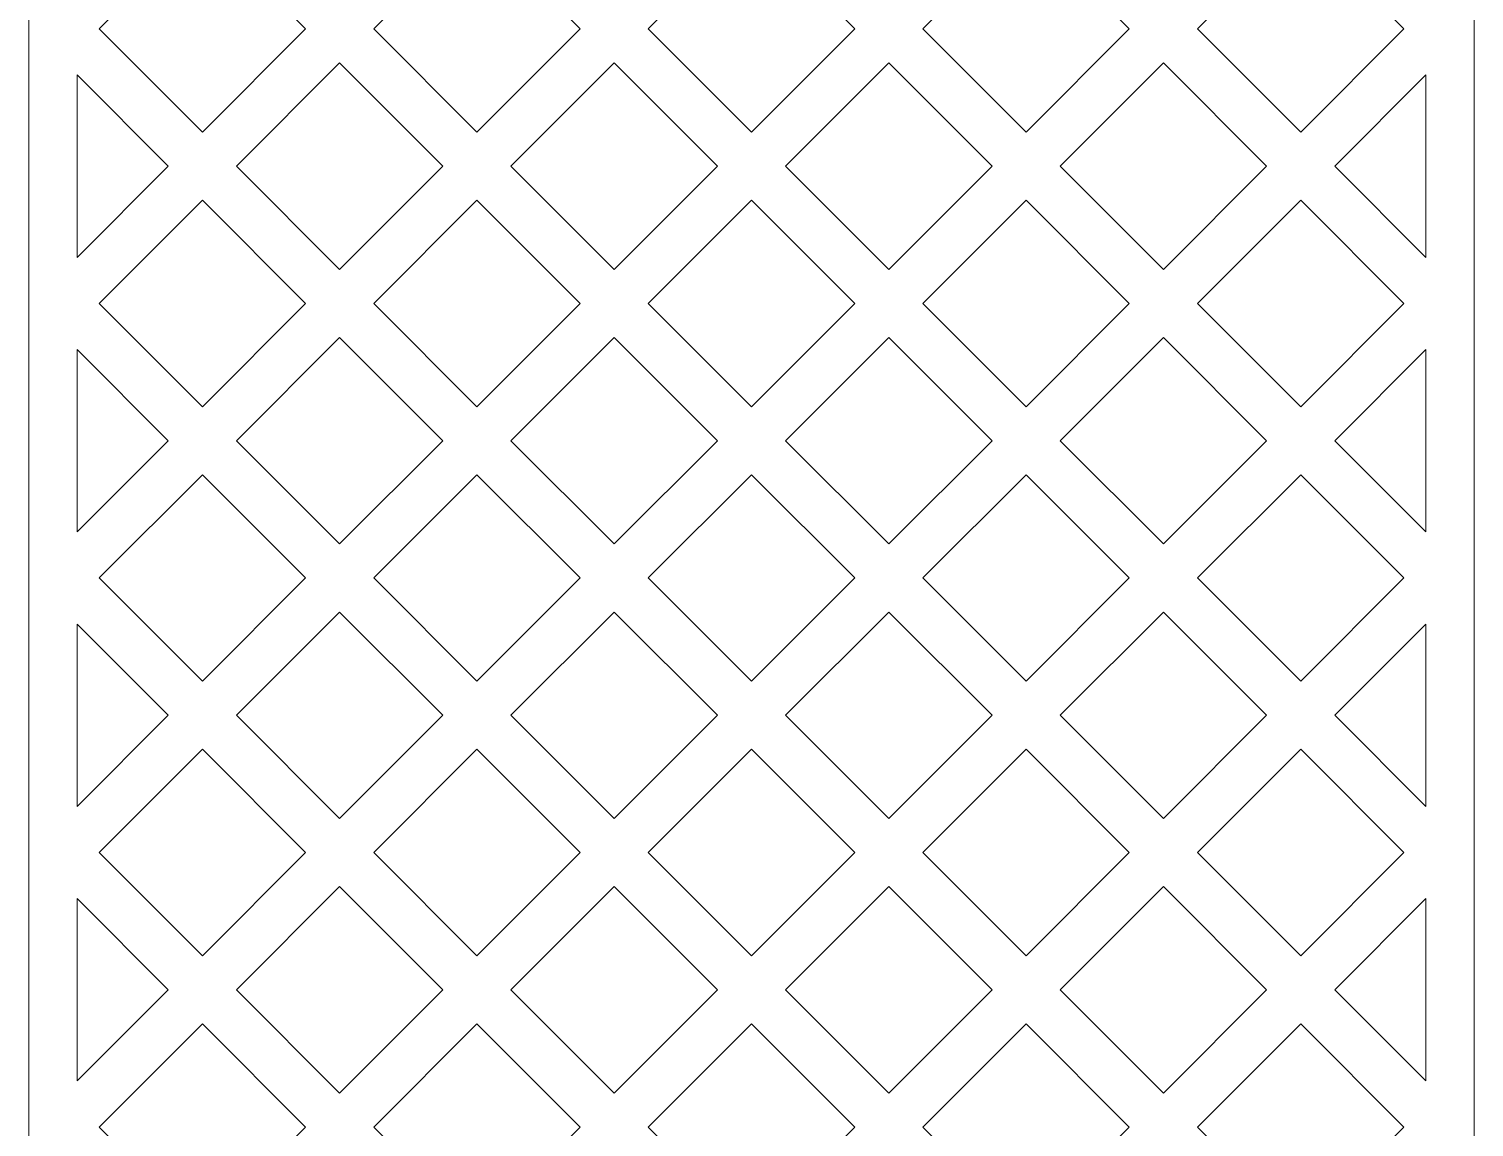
# Model space of a CAD drawing. Header units: centimetres. Extents: x 15 to 18.3, y -9.5 to 9.5.
# Drawn here: x 14.998 to 18.274, y 0.055 to 2.544 of the extents above; entities that cross this region are included whole.
import ezdxf

# ---------------------------------------------------------------- set-up
doc = ezdxf.new("R2010")
doc.units = ezdxf.units.CM
doc.header["$MEASUREMENT"] = 0
doc.layers.add('layer 1', color=7, linetype='Continuous')

msp = doc.modelspace()

# ---------------------------------------------------------------- linework, layer by layer
at = {"layer": 'layer 1', "color": 250, "lineweight": 9}
for points, knots in [([(14.99807, 9.5), (14.99807, 9.5), (14.99807, 9.5), (14.99807, 9.5), (14.99807, 9.5), (14.99807, 9.5), (18.27392, 9.5), (18.27392, 9.5), (18.27392, 9.5), (18.27392, 9.5), (18.27392, -9.5), (18.27392, -9.5), (18.27392, -9.5), (18.27392, -9.5), (14.99807, -9.5), (14.99807, -9.5), (14.99807, -9.5), (14.99807, -9.5), (14.99807, 9.5), (14.99807, 9.5)], [0, 0, 0, 0, 0.1666667, 0.1666667, 0.1666667, 0.1666667, 0.3333333, 0.3333333, 0.3333333, 0.3333333, 0.5, 0.5, 0.5, 0.5, 0.6666667, 0.6666667, 0.6666667, 0.6666667, 1, 1, 1, 1]), ([(15.62516, 2.54425), (15.62516, 2.54425), (15.62516, 2.54425), (15.62516, 2.54425), (15.62516, 2.54425), (15.62516, 2.54425), (15.39119, 2.77825), (15.39119, 2.77825), (15.39119, 2.77825), (15.39119, 2.77825), (15.15717, 2.54425), (15.15717, 2.54425), (15.15717, 2.54425), (15.15717, 2.54425), (15.39119, 2.31026), (15.39119, 2.31026), (15.39119, 2.31026), (15.39119, 2.31026), (15.62516, 2.54425), (15.62516, 2.54425)], [0, 0, 0, 0, 0.1666667, 0.1666667, 0.1666667, 0.1666667, 0.3333333, 0.3333333, 0.3333333, 0.3333333, 0.5, 0.5, 0.5, 0.5, 0.6666667, 0.6666667, 0.6666667, 0.6666667, 1, 1, 1, 1]), ([(16.24758, 2.54425), (16.24758, 2.54425), (16.24758, 2.54425), (16.24758, 2.54425), (16.24758, 2.54425), (16.24758, 2.54425), (16.01358, 2.77825), (16.01358, 2.77825), (16.01358, 2.77825), (16.01358, 2.77825), (15.7796, 2.54425), (15.7796, 2.54425), (15.7796, 2.54425), (15.7796, 2.54425), (16.01358, 2.31026), (16.01358, 2.31026), (16.01358, 2.31026), (16.01358, 2.31026), (16.24758, 2.54425), (16.24758, 2.54425)], [0, 0, 0, 0, 0.1666667, 0.1666667, 0.1666667, 0.1666667, 0.3333333, 0.3333333, 0.3333333, 0.3333333, 0.5, 0.5, 0.5, 0.5, 0.6666667, 0.6666667, 0.6666667, 0.6666667, 1, 1, 1, 1]), ([(16.86999, 2.54425), (16.86999, 2.54425), (16.86999, 2.54425), (16.86999, 2.54425), (16.86999, 2.54425), (16.86999, 2.54425), (16.63602, 2.77825), (16.63602, 2.77825), (16.63602, 2.77825), (16.63602, 2.77825), (16.40199, 2.54425), (16.40199, 2.54425), (16.40199, 2.54425), (16.40199, 2.54425), (16.63602, 2.31026), (16.63602, 2.31026), (16.63602, 2.31026), (16.63602, 2.31026), (16.86999, 2.54425), (16.86999, 2.54425)], [0, 0, 0, 0, 0.1666667, 0.1666667, 0.1666667, 0.1666667, 0.3333333, 0.3333333, 0.3333333, 0.3333333, 0.5, 0.5, 0.5, 0.5, 0.6666667, 0.6666667, 0.6666667, 0.6666667, 1, 1, 1, 1]), ([(17.49241, 2.54425), (17.49241, 2.54425), (17.49241, 2.54425), (17.49241, 2.54425), (17.49241, 2.54425), (17.49241, 2.54425), (17.2584, 2.77825), (17.2584, 2.77825), (17.2584, 2.77825), (17.2584, 2.77825), (17.02443, 2.54425), (17.02443, 2.54425), (17.02443, 2.54425), (17.02443, 2.54425), (17.2584, 2.31026), (17.2584, 2.31026), (17.2584, 2.31026), (17.2584, 2.31026), (17.49241, 2.54425), (17.49241, 2.54425)], [0, 0, 0, 0, 0.1666667, 0.1666667, 0.1666667, 0.1666667, 0.3333333, 0.3333333, 0.3333333, 0.3333333, 0.5, 0.5, 0.5, 0.5, 0.6666667, 0.6666667, 0.6666667, 0.6666667, 1, 1, 1, 1]), ([(18.11482, 2.54425), (18.11482, 2.54425), (18.11482, 2.54425), (18.11482, 2.54425), (18.11482, 2.54425), (18.11482, 2.54425), (17.88082, 2.77825), (17.88082, 2.77825), (17.88082, 2.77825), (17.88082, 2.77825), (17.64682, 2.54425), (17.64682, 2.54425), (17.64682, 2.54425), (17.64682, 2.54425), (17.88082, 2.31026), (17.88082, 2.31026), (17.88082, 2.31026), (17.88082, 2.31026), (18.11482, 2.54425), (18.11482, 2.54425)], [0, 0, 0, 0, 0.1666667, 0.1666667, 0.1666667, 0.1666667, 0.3333333, 0.3333333, 0.3333333, 0.3333333, 0.5, 0.5, 0.5, 0.5, 0.6666667, 0.6666667, 0.6666667, 0.6666667, 1, 1, 1, 1]), ([(15.93638, 2.23305), (15.93638, 2.23305), (15.93638, 2.23305), (15.93638, 2.23305), (15.93638, 2.23305), (15.93638, 2.23305), (15.70238, 2.46705), (15.70238, 2.46705), (15.70238, 2.46705), (15.70238, 2.46705), (15.46838, 2.23305), (15.46838, 2.23305), (15.46838, 2.23305), (15.46838, 2.23305), (15.70238, 1.99905), (15.70238, 1.99905), (15.70238, 1.99905), (15.70238, 1.99905), (15.93638, 2.23305), (15.93638, 2.23305)], [0, 0, 0, 0, 0.1666667, 0.1666667, 0.1666667, 0.1666667, 0.3333333, 0.3333333, 0.3333333, 0.3333333, 0.5, 0.5, 0.5, 0.5, 0.6666667, 0.6666667, 0.6666667, 0.6666667, 1, 1, 1, 1]), ([(16.55878, 2.23305), (16.55878, 2.23305), (16.55878, 2.23305), (16.55878, 2.23305), (16.55878, 2.23305), (16.55878, 2.23305), (16.32482, 2.46705), (16.32482, 2.46705), (16.32482, 2.46705), (16.32482, 2.46705), (16.09079, 2.23305), (16.09079, 2.23305), (16.09079, 2.23305), (16.09079, 2.23305), (16.32482, 1.99905), (16.32482, 1.99905), (16.32482, 1.99905), (16.32482, 1.99905), (16.55878, 2.23305), (16.55878, 2.23305)], [0, 0, 0, 0, 0.1666667, 0.1666667, 0.1666667, 0.1666667, 0.3333333, 0.3333333, 0.3333333, 0.3333333, 0.5, 0.5, 0.5, 0.5, 0.6666667, 0.6666667, 0.6666667, 0.6666667, 1, 1, 1, 1]), ([(17.18121, 2.23305), (17.18121, 2.23305), (17.18121, 2.23305), (17.18121, 2.23305), (17.18121, 2.23305), (17.18121, 2.23305), (16.94719, 2.46705), (16.94719, 2.46705), (16.94719, 2.46705), (16.94719, 2.46705), (16.71321, 2.23305), (16.71321, 2.23305), (16.71321, 2.23305), (16.71321, 2.23305), (16.94719, 1.99905), (16.94719, 1.99905), (16.94719, 1.99905), (16.94719, 1.99905), (17.18121, 2.23305), (17.18121, 2.23305)], [0, 0, 0, 0, 0.1666667, 0.1666667, 0.1666667, 0.1666667, 0.3333333, 0.3333333, 0.3333333, 0.3333333, 0.5, 0.5, 0.5, 0.5, 0.6666667, 0.6666667, 0.6666667, 0.6666667, 1, 1, 1, 1]), ([(17.80363, 2.23305), (17.80363, 2.23305), (17.80363, 2.23305), (17.80363, 2.23305), (17.80363, 2.23305), (17.80363, 2.23305), (17.56962, 2.46705), (17.56962, 2.46705), (17.56962, 2.46705), (17.56962, 2.46705), (17.33562, 2.23305), (17.33562, 2.23305), (17.33562, 2.23305), (17.33562, 2.23305), (17.56962, 1.99905), (17.56962, 1.99905), (17.56962, 1.99905), (17.56962, 1.99905), (17.80363, 2.23305), (17.80363, 2.23305)], [0, 0, 0, 0, 0.1666667, 0.1666667, 0.1666667, 0.1666667, 0.3333333, 0.3333333, 0.3333333, 0.3333333, 0.5, 0.5, 0.5, 0.5, 0.6666667, 0.6666667, 0.6666667, 0.6666667, 1, 1, 1, 1]), ([(15.10726, 2.02635), (15.10726, 2.02635), (15.10726, 2.02635), (15.10726, 2.02635), (15.10726, 2.02635), (15.10726, 2.02635), (15.31395, 2.23305), (15.31395, 2.23305), (15.31395, 2.23305), (15.31395, 2.23305), (15.10726, 2.43975), (15.10726, 2.43975), (15.10726, 2.43975), (15.10726, 2.43975), (15.10726, 2.02635), (15.10726, 2.02635)], [0, 0, 0, 0, 0.2, 0.2, 0.2, 0.2, 0.4, 0.4, 0.4, 0.4, 0.6, 0.6, 0.6, 0.6, 1, 1, 1, 1]), ([(18.16474, 2.43975), (18.16474, 2.43975), (18.16474, 2.43975), (18.16474, 2.43975), (18.16474, 2.43975), (18.16474, 2.43975), (17.95804, 2.23305), (17.95804, 2.23305), (17.95804, 2.23305), (17.95804, 2.23305), (18.16474, 2.02635), (18.16474, 2.02635), (18.16474, 2.02635), (18.16474, 2.02635), (18.16474, 2.43975), (18.16474, 2.43975)], [0, 0, 0, 0, 0.2, 0.2, 0.2, 0.2, 0.4, 0.4, 0.4, 0.4, 0.6, 0.6, 0.6, 0.6, 1, 1, 1, 1]), ([(15.62516, 1.92184), (15.62516, 1.92184), (15.62516, 1.92184), (15.62516, 1.92184), (15.62516, 1.92184), (15.62516, 1.92184), (15.39119, 2.15584), (15.39119, 2.15584), (15.39119, 2.15584), (15.39119, 2.15584), (15.15717, 1.92184), (15.15717, 1.92184), (15.15717, 1.92184), (15.15717, 1.92184), (15.39119, 1.68784), (15.39119, 1.68784), (15.39119, 1.68784), (15.39119, 1.68784), (15.62516, 1.92184), (15.62516, 1.92184)], [0, 0, 0, 0, 0.1666667, 0.1666667, 0.1666667, 0.1666667, 0.3333333, 0.3333333, 0.3333333, 0.3333333, 0.5, 0.5, 0.5, 0.5, 0.6666667, 0.6666667, 0.6666667, 0.6666667, 1, 1, 1, 1]), ([(16.24758, 1.92184), (16.24758, 1.92184), (16.24758, 1.92184), (16.24758, 1.92184), (16.24758, 1.92184), (16.24758, 1.92184), (16.01358, 2.15584), (16.01358, 2.15584), (16.01358, 2.15584), (16.01358, 2.15584), (15.7796, 1.92184), (15.7796, 1.92184), (15.7796, 1.92184), (15.7796, 1.92184), (16.01358, 1.68784), (16.01358, 1.68784), (16.01358, 1.68784), (16.01358, 1.68784), (16.24758, 1.92184), (16.24758, 1.92184)], [0, 0, 0, 0, 0.1666667, 0.1666667, 0.1666667, 0.1666667, 0.3333333, 0.3333333, 0.3333333, 0.3333333, 0.5, 0.5, 0.5, 0.5, 0.6666667, 0.6666667, 0.6666667, 0.6666667, 1, 1, 1, 1]), ([(16.86999, 1.92184), (16.86999, 1.92184), (16.86999, 1.92184), (16.86999, 1.92184), (16.86999, 1.92184), (16.86999, 1.92184), (16.63602, 2.15584), (16.63602, 2.15584), (16.63602, 2.15584), (16.63602, 2.15584), (16.40199, 1.92184), (16.40199, 1.92184), (16.40199, 1.92184), (16.40199, 1.92184), (16.63602, 1.68784), (16.63602, 1.68784), (16.63602, 1.68784), (16.63602, 1.68784), (16.86999, 1.92184), (16.86999, 1.92184)], [0, 0, 0, 0, 0.1666667, 0.1666667, 0.1666667, 0.1666667, 0.3333333, 0.3333333, 0.3333333, 0.3333333, 0.5, 0.5, 0.5, 0.5, 0.6666667, 0.6666667, 0.6666667, 0.6666667, 1, 1, 1, 1]), ([(17.49241, 1.92184), (17.49241, 1.92184), (17.49241, 1.92184), (17.49241, 1.92184), (17.49241, 1.92184), (17.49241, 1.92184), (17.2584, 2.15584), (17.2584, 2.15584), (17.2584, 2.15584), (17.2584, 2.15584), (17.02443, 1.92184), (17.02443, 1.92184), (17.02443, 1.92184), (17.02443, 1.92184), (17.2584, 1.68784), (17.2584, 1.68784), (17.2584, 1.68784), (17.2584, 1.68784), (17.49241, 1.92184), (17.49241, 1.92184)], [0, 0, 0, 0, 0.1666667, 0.1666667, 0.1666667, 0.1666667, 0.3333333, 0.3333333, 0.3333333, 0.3333333, 0.5, 0.5, 0.5, 0.5, 0.6666667, 0.6666667, 0.6666667, 0.6666667, 1, 1, 1, 1]), ([(18.11482, 1.92184), (18.11482, 1.92184), (18.11482, 1.92184), (18.11482, 1.92184), (18.11482, 1.92184), (18.11482, 1.92184), (17.88082, 2.15584), (17.88082, 2.15584), (17.88082, 2.15584), (17.88082, 2.15584), (17.64682, 1.92184), (17.64682, 1.92184), (17.64682, 1.92184), (17.64682, 1.92184), (17.88082, 1.68784), (17.88082, 1.68784), (17.88082, 1.68784), (17.88082, 1.68784), (18.11482, 1.92184), (18.11482, 1.92184)], [0, 0, 0, 0, 0.1666667, 0.1666667, 0.1666667, 0.1666667, 0.3333333, 0.3333333, 0.3333333, 0.3333333, 0.5, 0.5, 0.5, 0.5, 0.6666667, 0.6666667, 0.6666667, 0.6666667, 1, 1, 1, 1]), ([(15.93638, 1.61064), (15.93638, 1.61064), (15.93638, 1.61064), (15.93638, 1.61064), (15.93638, 1.61064), (15.93638, 1.61064), (15.70238, 1.84463), (15.70238, 1.84463), (15.70238, 1.84463), (15.70238, 1.84463), (15.46838, 1.61064), (15.46838, 1.61064), (15.46838, 1.61064), (15.46838, 1.61064), (15.70238, 1.37664), (15.70238, 1.37664), (15.70238, 1.37664), (15.70238, 1.37664), (15.93638, 1.61064), (15.93638, 1.61064)], [0, 0, 0, 0, 0.1666667, 0.1666667, 0.1666667, 0.1666667, 0.3333333, 0.3333333, 0.3333333, 0.3333333, 0.5, 0.5, 0.5, 0.5, 0.6666667, 0.6666667, 0.6666667, 0.6666667, 1, 1, 1, 1]), ([(16.55878, 1.61064), (16.55878, 1.61064), (16.55878, 1.61064), (16.55878, 1.61064), (16.55878, 1.61064), (16.55878, 1.61064), (16.32482, 1.84463), (16.32482, 1.84463), (16.32482, 1.84463), (16.32482, 1.84463), (16.09079, 1.61064), (16.09079, 1.61064), (16.09079, 1.61064), (16.09079, 1.61064), (16.32482, 1.37664), (16.32482, 1.37664), (16.32482, 1.37664), (16.32482, 1.37664), (16.55878, 1.61064), (16.55878, 1.61064)], [0, 0, 0, 0, 0.1666667, 0.1666667, 0.1666667, 0.1666667, 0.3333333, 0.3333333, 0.3333333, 0.3333333, 0.5, 0.5, 0.5, 0.5, 0.6666667, 0.6666667, 0.6666667, 0.6666667, 1, 1, 1, 1]), ([(17.18121, 1.61064), (17.18121, 1.61064), (17.18121, 1.61064), (17.18121, 1.61064), (17.18121, 1.61064), (17.18121, 1.61064), (16.94719, 1.84463), (16.94719, 1.84463), (16.94719, 1.84463), (16.94719, 1.84463), (16.71321, 1.61064), (16.71321, 1.61064), (16.71321, 1.61064), (16.71321, 1.61064), (16.94719, 1.37664), (16.94719, 1.37664), (16.94719, 1.37664), (16.94719, 1.37664), (17.18121, 1.61064), (17.18121, 1.61064)], [0, 0, 0, 0, 0.1666667, 0.1666667, 0.1666667, 0.1666667, 0.3333333, 0.3333333, 0.3333333, 0.3333333, 0.5, 0.5, 0.5, 0.5, 0.6666667, 0.6666667, 0.6666667, 0.6666667, 1, 1, 1, 1]), ([(17.80363, 1.61064), (17.80363, 1.61064), (17.80363, 1.61064), (17.80363, 1.61064), (17.80363, 1.61064), (17.80363, 1.61064), (17.56962, 1.84463), (17.56962, 1.84463), (17.56962, 1.84463), (17.56962, 1.84463), (17.33562, 1.61064), (17.33562, 1.61064), (17.33562, 1.61064), (17.33562, 1.61064), (17.56962, 1.37664), (17.56962, 1.37664), (17.56962, 1.37664), (17.56962, 1.37664), (17.80363, 1.61064), (17.80363, 1.61064)], [0, 0, 0, 0, 0.1666667, 0.1666667, 0.1666667, 0.1666667, 0.3333333, 0.3333333, 0.3333333, 0.3333333, 0.5, 0.5, 0.5, 0.5, 0.6666667, 0.6666667, 0.6666667, 0.6666667, 1, 1, 1, 1]), ([(15.10726, 1.40394), (15.10726, 1.40394), (15.10726, 1.40394), (15.10726, 1.40394), (15.10726, 1.40394), (15.10726, 1.40394), (15.31395, 1.61064), (15.31395, 1.61064), (15.31395, 1.61064), (15.31395, 1.61064), (15.10726, 1.81733), (15.10726, 1.81733), (15.10726, 1.81733), (15.10726, 1.81733), (15.10726, 1.40394), (15.10726, 1.40394)], [0, 0, 0, 0, 0.2, 0.2, 0.2, 0.2, 0.4, 0.4, 0.4, 0.4, 0.6, 0.6, 0.6, 0.6, 1, 1, 1, 1]), ([(18.16474, 1.81733), (18.16474, 1.81733), (18.16474, 1.81733), (18.16474, 1.81733), (18.16474, 1.81733), (18.16474, 1.81733), (17.95804, 1.61064), (17.95804, 1.61064), (17.95804, 1.61064), (17.95804, 1.61064), (18.16474, 1.40394), (18.16474, 1.40394), (18.16474, 1.40394), (18.16474, 1.40394), (18.16474, 1.81733), (18.16474, 1.81733)], [0, 0, 0, 0, 0.2, 0.2, 0.2, 0.2, 0.4, 0.4, 0.4, 0.4, 0.6, 0.6, 0.6, 0.6, 1, 1, 1, 1]), ([(15.62516, 1.29943), (15.62516, 1.29943), (15.62516, 1.29943), (15.62516, 1.29943), (15.62516, 1.29943), (15.62516, 1.29943), (15.39119, 1.53343), (15.39119, 1.53343), (15.39119, 1.53343), (15.39119, 1.53343), (15.15717, 1.29943), (15.15717, 1.29943), (15.15717, 1.29943), (15.15717, 1.29943), (15.39119, 1.06543), (15.39119, 1.06543), (15.39119, 1.06543), (15.39119, 1.06543), (15.62516, 1.29943), (15.62516, 1.29943)], [0, 0, 0, 0, 0.1666667, 0.1666667, 0.1666667, 0.1666667, 0.3333333, 0.3333333, 0.3333333, 0.3333333, 0.5, 0.5, 0.5, 0.5, 0.6666667, 0.6666667, 0.6666667, 0.6666667, 1, 1, 1, 1]), ([(16.24758, 1.29943), (16.24758, 1.29943), (16.24758, 1.29943), (16.24758, 1.29943), (16.24758, 1.29943), (16.24758, 1.29943), (16.01358, 1.53343), (16.01358, 1.53343), (16.01358, 1.53343), (16.01358, 1.53343), (15.7796, 1.29943), (15.7796, 1.29943), (15.7796, 1.29943), (15.7796, 1.29943), (16.01358, 1.06543), (16.01358, 1.06543), (16.01358, 1.06543), (16.01358, 1.06543), (16.24758, 1.29943), (16.24758, 1.29943)], [0, 0, 0, 0, 0.1666667, 0.1666667, 0.1666667, 0.1666667, 0.3333333, 0.3333333, 0.3333333, 0.3333333, 0.5, 0.5, 0.5, 0.5, 0.6666667, 0.6666667, 0.6666667, 0.6666667, 1, 1, 1, 1]), ([(16.86999, 1.29943), (16.86999, 1.29943), (16.86999, 1.29943), (16.86999, 1.29943), (16.86999, 1.29943), (16.86999, 1.29943), (16.63602, 1.53343), (16.63602, 1.53343), (16.63602, 1.53343), (16.63602, 1.53343), (16.40199, 1.29943), (16.40199, 1.29943), (16.40199, 1.29943), (16.40199, 1.29943), (16.63602, 1.06543), (16.63602, 1.06543), (16.63602, 1.06543), (16.63602, 1.06543), (16.86999, 1.29943), (16.86999, 1.29943)], [0, 0, 0, 0, 0.1666667, 0.1666667, 0.1666667, 0.1666667, 0.3333333, 0.3333333, 0.3333333, 0.3333333, 0.5, 0.5, 0.5, 0.5, 0.6666667, 0.6666667, 0.6666667, 0.6666667, 1, 1, 1, 1]), ([(17.49241, 1.29943), (17.49241, 1.29943), (17.49241, 1.29943), (17.49241, 1.29943), (17.49241, 1.29943), (17.49241, 1.29943), (17.2584, 1.53343), (17.2584, 1.53343), (17.2584, 1.53343), (17.2584, 1.53343), (17.02443, 1.29943), (17.02443, 1.29943), (17.02443, 1.29943), (17.02443, 1.29943), (17.2584, 1.06543), (17.2584, 1.06543), (17.2584, 1.06543), (17.2584, 1.06543), (17.49241, 1.29943), (17.49241, 1.29943)], [0, 0, 0, 0, 0.1666667, 0.1666667, 0.1666667, 0.1666667, 0.3333333, 0.3333333, 0.3333333, 0.3333333, 0.5, 0.5, 0.5, 0.5, 0.6666667, 0.6666667, 0.6666667, 0.6666667, 1, 1, 1, 1]), ([(18.11482, 1.29943), (18.11482, 1.29943), (18.11482, 1.29943), (18.11482, 1.29943), (18.11482, 1.29943), (18.11482, 1.29943), (17.88082, 1.53343), (17.88082, 1.53343), (17.88082, 1.53343), (17.88082, 1.53343), (17.64682, 1.29943), (17.64682, 1.29943), (17.64682, 1.29943), (17.64682, 1.29943), (17.88082, 1.06543), (17.88082, 1.06543), (17.88082, 1.06543), (17.88082, 1.06543), (18.11482, 1.29943), (18.11482, 1.29943)], [0, 0, 0, 0, 0.1666667, 0.1666667, 0.1666667, 0.1666667, 0.3333333, 0.3333333, 0.3333333, 0.3333333, 0.5, 0.5, 0.5, 0.5, 0.6666667, 0.6666667, 0.6666667, 0.6666667, 1, 1, 1, 1]), ([(15.93638, 0.98823), (15.93638, 0.98823), (15.93638, 0.98823), (15.93638, 0.98823), (15.93638, 0.98823), (15.93638, 0.98823), (15.70238, 1.22222), (15.70238, 1.22222), (15.70238, 1.22222), (15.70238, 1.22222), (15.46838, 0.98823), (15.46838, 0.98823), (15.46838, 0.98823), (15.46838, 0.98823), (15.70238, 0.75422), (15.70238, 0.75422), (15.70238, 0.75422), (15.70238, 0.75422), (15.93638, 0.98823), (15.93638, 0.98823)], [0, 0, 0, 0, 0.1666667, 0.1666667, 0.1666667, 0.1666667, 0.3333333, 0.3333333, 0.3333333, 0.3333333, 0.5, 0.5, 0.5, 0.5, 0.6666667, 0.6666667, 0.6666667, 0.6666667, 1, 1, 1, 1]), ([(16.55878, 0.98823), (16.55878, 0.98823), (16.55878, 0.98823), (16.55878, 0.98823), (16.55878, 0.98823), (16.55878, 0.98823), (16.32482, 1.22222), (16.32482, 1.22222), (16.32482, 1.22222), (16.32482, 1.22222), (16.09079, 0.98823), (16.09079, 0.98823), (16.09079, 0.98823), (16.09079, 0.98823), (16.32482, 0.75422), (16.32482, 0.75422), (16.32482, 0.75422), (16.32482, 0.75422), (16.55878, 0.98823), (16.55878, 0.98823)], [0, 0, 0, 0, 0.1666667, 0.1666667, 0.1666667, 0.1666667, 0.3333333, 0.3333333, 0.3333333, 0.3333333, 0.5, 0.5, 0.5, 0.5, 0.6666667, 0.6666667, 0.6666667, 0.6666667, 1, 1, 1, 1]), ([(17.18121, 0.98823), (17.18121, 0.98823), (17.18121, 0.98823), (17.18121, 0.98823), (17.18121, 0.98823), (17.18121, 0.98823), (16.94719, 1.22222), (16.94719, 1.22222), (16.94719, 1.22222), (16.94719, 1.22222), (16.71321, 0.98823), (16.71321, 0.98823), (16.71321, 0.98823), (16.71321, 0.98823), (16.94719, 0.75422), (16.94719, 0.75422), (16.94719, 0.75422), (16.94719, 0.75422), (17.18121, 0.98823), (17.18121, 0.98823)], [0, 0, 0, 0, 0.1666667, 0.1666667, 0.1666667, 0.1666667, 0.3333333, 0.3333333, 0.3333333, 0.3333333, 0.5, 0.5, 0.5, 0.5, 0.6666667, 0.6666667, 0.6666667, 0.6666667, 1, 1, 1, 1]), ([(17.80363, 0.98823), (17.80363, 0.98823), (17.80363, 0.98823), (17.80363, 0.98823), (17.80363, 0.98823), (17.80363, 0.98823), (17.56962, 1.22222), (17.56962, 1.22222), (17.56962, 1.22222), (17.56962, 1.22222), (17.33562, 0.98823), (17.33562, 0.98823), (17.33562, 0.98823), (17.33562, 0.98823), (17.56962, 0.75422), (17.56962, 0.75422), (17.56962, 0.75422), (17.56962, 0.75422), (17.80363, 0.98823), (17.80363, 0.98823)], [0, 0, 0, 0, 0.1666667, 0.1666667, 0.1666667, 0.1666667, 0.3333333, 0.3333333, 0.3333333, 0.3333333, 0.5, 0.5, 0.5, 0.5, 0.6666667, 0.6666667, 0.6666667, 0.6666667, 1, 1, 1, 1]), ([(15.10726, 0.78153), (15.10726, 0.78153), (15.10726, 0.78153), (15.10726, 0.78153), (15.10726, 0.78153), (15.10726, 0.78153), (15.31395, 0.98823), (15.31395, 0.98823), (15.31395, 0.98823), (15.31395, 0.98823), (15.10726, 1.19492), (15.10726, 1.19492), (15.10726, 1.19492), (15.10726, 1.19492), (15.10726, 0.78153), (15.10726, 0.78153)], [0, 0, 0, 0, 0.2, 0.2, 0.2, 0.2, 0.4, 0.4, 0.4, 0.4, 0.6, 0.6, 0.6, 0.6, 1, 1, 1, 1]), ([(18.16474, 1.19492), (18.16474, 1.19492), (18.16474, 1.19492), (18.16474, 1.19492), (18.16474, 1.19492), (18.16474, 1.19492), (17.95804, 0.98823), (17.95804, 0.98823), (17.95804, 0.98823), (17.95804, 0.98823), (18.16474, 0.78153), (18.16474, 0.78153), (18.16474, 0.78153), (18.16474, 0.78153), (18.16474, 1.19492), (18.16474, 1.19492)], [0, 0, 0, 0, 0.2, 0.2, 0.2, 0.2, 0.4, 0.4, 0.4, 0.4, 0.6, 0.6, 0.6, 0.6, 1, 1, 1, 1]), ([(15.62516, 0.67702), (15.62516, 0.67702), (15.62516, 0.67702), (15.62516, 0.67702), (15.62516, 0.67702), (15.62516, 0.67702), (15.39119, 0.91101), (15.39119, 0.91101), (15.39119, 0.91101), (15.39119, 0.91101), (15.15717, 0.67702), (15.15717, 0.67702), (15.15717, 0.67702), (15.15717, 0.67702), (15.39119, 0.44303), (15.39119, 0.44303), (15.39119, 0.44303), (15.39119, 0.44303), (15.62516, 0.67702), (15.62516, 0.67702)], [0, 0, 0, 0, 0.1666667, 0.1666667, 0.1666667, 0.1666667, 0.3333333, 0.3333333, 0.3333333, 0.3333333, 0.5, 0.5, 0.5, 0.5, 0.6666667, 0.6666667, 0.6666667, 0.6666667, 1, 1, 1, 1]), ([(16.24758, 0.67702), (16.24758, 0.67702), (16.24758, 0.67702), (16.24758, 0.67702), (16.24758, 0.67702), (16.24758, 0.67702), (16.01358, 0.91101), (16.01358, 0.91101), (16.01358, 0.91101), (16.01358, 0.91101), (15.7796, 0.67702), (15.7796, 0.67702), (15.7796, 0.67702), (15.7796, 0.67702), (16.01358, 0.44303), (16.01358, 0.44303), (16.01358, 0.44303), (16.01358, 0.44303), (16.24758, 0.67702), (16.24758, 0.67702)], [0, 0, 0, 0, 0.1666667, 0.1666667, 0.1666667, 0.1666667, 0.3333333, 0.3333333, 0.3333333, 0.3333333, 0.5, 0.5, 0.5, 0.5, 0.6666667, 0.6666667, 0.6666667, 0.6666667, 1, 1, 1, 1]), ([(16.86999, 0.67702), (16.86999, 0.67702), (16.86999, 0.67702), (16.86999, 0.67702), (16.86999, 0.67702), (16.86999, 0.67702), (16.63602, 0.91101), (16.63602, 0.91101), (16.63602, 0.91101), (16.63602, 0.91101), (16.40199, 0.67702), (16.40199, 0.67702), (16.40199, 0.67702), (16.40199, 0.67702), (16.63602, 0.44303), (16.63602, 0.44303), (16.63602, 0.44303), (16.63602, 0.44303), (16.86999, 0.67702), (16.86999, 0.67702)], [0, 0, 0, 0, 0.1666667, 0.1666667, 0.1666667, 0.1666667, 0.3333333, 0.3333333, 0.3333333, 0.3333333, 0.5, 0.5, 0.5, 0.5, 0.6666667, 0.6666667, 0.6666667, 0.6666667, 1, 1, 1, 1]), ([(17.49241, 0.67702), (17.49241, 0.67702), (17.49241, 0.67702), (17.49241, 0.67702), (17.49241, 0.67702), (17.49241, 0.67702), (17.2584, 0.91101), (17.2584, 0.91101), (17.2584, 0.91101), (17.2584, 0.91101), (17.02443, 0.67702), (17.02443, 0.67702), (17.02443, 0.67702), (17.02443, 0.67702), (17.2584, 0.44303), (17.2584, 0.44303), (17.2584, 0.44303), (17.2584, 0.44303), (17.49241, 0.67702), (17.49241, 0.67702)], [0, 0, 0, 0, 0.1666667, 0.1666667, 0.1666667, 0.1666667, 0.3333333, 0.3333333, 0.3333333, 0.3333333, 0.5, 0.5, 0.5, 0.5, 0.6666667, 0.6666667, 0.6666667, 0.6666667, 1, 1, 1, 1]), ([(18.11482, 0.67702), (18.11482, 0.67702), (18.11482, 0.67702), (18.11482, 0.67702), (18.11482, 0.67702), (18.11482, 0.67702), (17.88082, 0.91101), (17.88082, 0.91101), (17.88082, 0.91101), (17.88082, 0.91101), (17.64682, 0.67702), (17.64682, 0.67702), (17.64682, 0.67702), (17.64682, 0.67702), (17.88082, 0.44303), (17.88082, 0.44303), (17.88082, 0.44303), (17.88082, 0.44303), (18.11482, 0.67702), (18.11482, 0.67702)], [0, 0, 0, 0, 0.1666667, 0.1666667, 0.1666667, 0.1666667, 0.3333333, 0.3333333, 0.3333333, 0.3333333, 0.5, 0.5, 0.5, 0.5, 0.6666667, 0.6666667, 0.6666667, 0.6666667, 1, 1, 1, 1]), ([(15.93638, 0.36581), (15.93638, 0.36581), (15.93638, 0.36581), (15.93638, 0.36581), (15.93638, 0.36581), (15.93638, 0.36581), (15.70238, 0.5998), (15.70238, 0.5998), (15.70238, 0.5998), (15.70238, 0.5998), (15.46838, 0.36581), (15.46838, 0.36581), (15.46838, 0.36581), (15.46838, 0.36581), (15.70238, 0.13181), (15.70238, 0.13181), (15.70238, 0.13181), (15.70238, 0.13181), (15.93638, 0.36581), (15.93638, 0.36581)], [0, 0, 0, 0, 0.1666667, 0.1666667, 0.1666667, 0.1666667, 0.3333333, 0.3333333, 0.3333333, 0.3333333, 0.5, 0.5, 0.5, 0.5, 0.6666667, 0.6666667, 0.6666667, 0.6666667, 1, 1, 1, 1]), ([(16.55878, 0.36581), (16.55878, 0.36581), (16.55878, 0.36581), (16.55878, 0.36581), (16.55878, 0.36581), (16.55878, 0.36581), (16.32482, 0.5998), (16.32482, 0.5998), (16.32482, 0.5998), (16.32482, 0.5998), (16.09079, 0.36581), (16.09079, 0.36581), (16.09079, 0.36581), (16.09079, 0.36581), (16.32482, 0.13181), (16.32482, 0.13181), (16.32482, 0.13181), (16.32482, 0.13181), (16.55878, 0.36581), (16.55878, 0.36581)], [0, 0, 0, 0, 0.1666667, 0.1666667, 0.1666667, 0.1666667, 0.3333333, 0.3333333, 0.3333333, 0.3333333, 0.5, 0.5, 0.5, 0.5, 0.6666667, 0.6666667, 0.6666667, 0.6666667, 1, 1, 1, 1]), ([(17.18121, 0.36581), (17.18121, 0.36581), (17.18121, 0.36581), (17.18121, 0.36581), (17.18121, 0.36581), (17.18121, 0.36581), (16.94719, 0.5998), (16.94719, 0.5998), (16.94719, 0.5998), (16.94719, 0.5998), (16.71321, 0.36581), (16.71321, 0.36581), (16.71321, 0.36581), (16.71321, 0.36581), (16.94719, 0.13181), (16.94719, 0.13181), (16.94719, 0.13181), (16.94719, 0.13181), (17.18121, 0.36581), (17.18121, 0.36581)], [0, 0, 0, 0, 0.1666667, 0.1666667, 0.1666667, 0.1666667, 0.3333333, 0.3333333, 0.3333333, 0.3333333, 0.5, 0.5, 0.5, 0.5, 0.6666667, 0.6666667, 0.6666667, 0.6666667, 1, 1, 1, 1]), ([(17.80363, 0.36581), (17.80363, 0.36581), (17.80363, 0.36581), (17.80363, 0.36581), (17.80363, 0.36581), (17.80363, 0.36581), (17.56962, 0.5998), (17.56962, 0.5998), (17.56962, 0.5998), (17.56962, 0.5998), (17.33562, 0.36581), (17.33562, 0.36581), (17.33562, 0.36581), (17.33562, 0.36581), (17.56962, 0.13181), (17.56962, 0.13181), (17.56962, 0.13181), (17.56962, 0.13181), (17.80363, 0.36581), (17.80363, 0.36581)], [0, 0, 0, 0, 0.1666667, 0.1666667, 0.1666667, 0.1666667, 0.3333333, 0.3333333, 0.3333333, 0.3333333, 0.5, 0.5, 0.5, 0.5, 0.6666667, 0.6666667, 0.6666667, 0.6666667, 1, 1, 1, 1]), ([(15.10726, 0.15911), (15.10726, 0.15911), (15.10726, 0.15911), (15.10726, 0.15911), (15.10726, 0.15911), (15.10726, 0.15911), (15.31395, 0.36581), (15.31395, 0.36581), (15.31395, 0.36581), (15.31395, 0.36581), (15.10726, 0.5725), (15.10726, 0.5725), (15.10726, 0.5725), (15.10726, 0.5725), (15.10726, 0.15911), (15.10726, 0.15911)], [0, 0, 0, 0, 0.2, 0.2, 0.2, 0.2, 0.4, 0.4, 0.4, 0.4, 0.6, 0.6, 0.6, 0.6, 1, 1, 1, 1]), ([(18.16474, 0.5725), (18.16474, 0.5725), (18.16474, 0.5725), (18.16474, 0.5725), (18.16474, 0.5725), (18.16474, 0.5725), (17.95804, 0.36581), (17.95804, 0.36581), (17.95804, 0.36581), (17.95804, 0.36581), (18.16474, 0.15911), (18.16474, 0.15911), (18.16474, 0.15911), (18.16474, 0.15911), (18.16474, 0.5725), (18.16474, 0.5725)], [0, 0, 0, 0, 0.2, 0.2, 0.2, 0.2, 0.4, 0.4, 0.4, 0.4, 0.6, 0.6, 0.6, 0.6, 1, 1, 1, 1]), ([(15.62516, 0.0546), (15.62516, 0.0546), (15.62516, 0.0546), (15.62516, 0.0546), (15.62516, 0.0546), (15.62516, 0.0546), (15.39119, 0.28859), (15.39119, 0.28859), (15.39119, 0.28859), (15.39119, 0.28859), (15.15717, 0.0546), (15.15717, 0.0546), (15.15717, 0.0546), (15.15717, 0.0546), (15.39119, -0.17939), (15.39119, -0.17939), (15.39119, -0.17939), (15.39119, -0.17939), (15.62516, 0.0546), (15.62516, 0.0546)], [0, 0, 0, 0, 0.1666667, 0.1666667, 0.1666667, 0.1666667, 0.3333333, 0.3333333, 0.3333333, 0.3333333, 0.5, 0.5, 0.5, 0.5, 0.6666667, 0.6666667, 0.6666667, 0.6666667, 1, 1, 1, 1]), ([(16.24758, 0.0546), (16.24758, 0.0546), (16.24758, 0.0546), (16.24758, 0.0546), (16.24758, 0.0546), (16.24758, 0.0546), (16.01358, 0.28859), (16.01358, 0.28859), (16.01358, 0.28859), (16.01358, 0.28859), (15.7796, 0.0546), (15.7796, 0.0546), (15.7796, 0.0546), (15.7796, 0.0546), (16.01358, -0.17939), (16.01358, -0.17939), (16.01358, -0.17939), (16.01358, -0.17939), (16.24758, 0.0546), (16.24758, 0.0546)], [0, 0, 0, 0, 0.1666667, 0.1666667, 0.1666667, 0.1666667, 0.3333333, 0.3333333, 0.3333333, 0.3333333, 0.5, 0.5, 0.5, 0.5, 0.6666667, 0.6666667, 0.6666667, 0.6666667, 1, 1, 1, 1]), ([(16.86999, 0.0546), (16.86999, 0.0546), (16.86999, 0.0546), (16.86999, 0.0546), (16.86999, 0.0546), (16.86999, 0.0546), (16.63602, 0.28859), (16.63602, 0.28859), (16.63602, 0.28859), (16.63602, 0.28859), (16.40199, 0.0546), (16.40199, 0.0546), (16.40199, 0.0546), (16.40199, 0.0546), (16.63602, -0.17939), (16.63602, -0.17939), (16.63602, -0.17939), (16.63602, -0.17939), (16.86999, 0.0546), (16.86999, 0.0546)], [0, 0, 0, 0, 0.1666667, 0.1666667, 0.1666667, 0.1666667, 0.3333333, 0.3333333, 0.3333333, 0.3333333, 0.5, 0.5, 0.5, 0.5, 0.6666667, 0.6666667, 0.6666667, 0.6666667, 1, 1, 1, 1]), ([(17.49241, 0.0546), (17.49241, 0.0546), (17.49241, 0.0546), (17.49241, 0.0546), (17.49241, 0.0546), (17.49241, 0.0546), (17.2584, 0.28859), (17.2584, 0.28859), (17.2584, 0.28859), (17.2584, 0.28859), (17.02443, 0.0546), (17.02443, 0.0546), (17.02443, 0.0546), (17.02443, 0.0546), (17.2584, -0.17939), (17.2584, -0.17939), (17.2584, -0.17939), (17.2584, -0.17939), (17.49241, 0.0546), (17.49241, 0.0546)], [0, 0, 0, 0, 0.1666667, 0.1666667, 0.1666667, 0.1666667, 0.3333333, 0.3333333, 0.3333333, 0.3333333, 0.5, 0.5, 0.5, 0.5, 0.6666667, 0.6666667, 0.6666667, 0.6666667, 1, 1, 1, 1]), ([(18.11482, 0.0546), (18.11482, 0.0546), (18.11482, 0.0546), (18.11482, 0.0546), (18.11482, 0.0546), (18.11482, 0.0546), (17.88082, 0.28859), (17.88082, 0.28859), (17.88082, 0.28859), (17.88082, 0.28859), (17.64682, 0.0546), (17.64682, 0.0546), (17.64682, 0.0546), (17.64682, 0.0546), (17.88082, -0.17939), (17.88082, -0.17939), (17.88082, -0.17939), (17.88082, -0.17939), (18.11482, 0.0546), (18.11482, 0.0546)], [0, 0, 0, 0, 0.1666667, 0.1666667, 0.1666667, 0.1666667, 0.3333333, 0.3333333, 0.3333333, 0.3333333, 0.5, 0.5, 0.5, 0.5, 0.6666667, 0.6666667, 0.6666667, 0.6666667, 1, 1, 1, 1])]:
    msp.add_open_spline(points, degree=3, knots=knots, dxfattribs=at)

doc.saveas('drawing.dxf')
